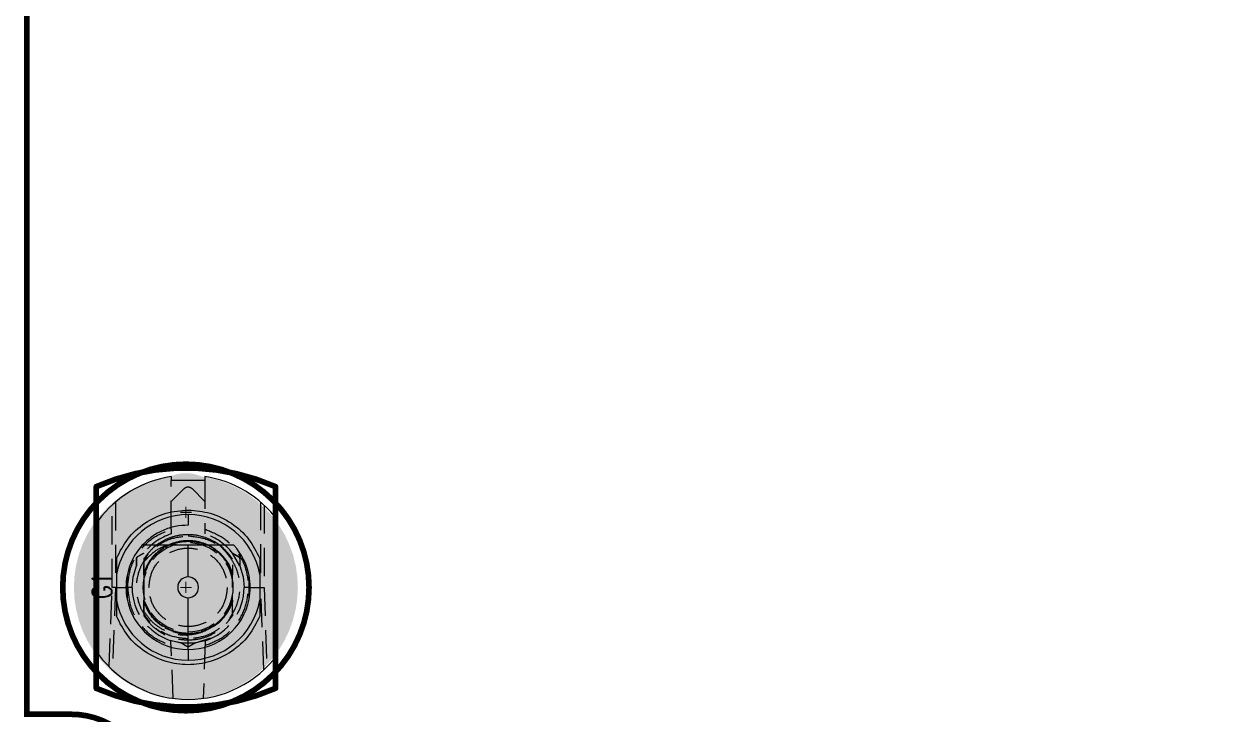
# Model space of a CAD drawing. Header units: millimetres. Extents: x 5 to 1395, y 5 to 415.
# Drawn here: x 963.1 to 1016.8, y 230.2 to 260.9 of the extents above; entities that cross this region are included whole.
import ezdxf

# ---------------------------------------------------------------- set-up
doc = ezdxf.new("R2010")
doc.units = ezdxf.units.MM
doc.header["$PDSIZE"] = -1
doc.linetypes.add('HIDDEN', pattern=[1.905, 1.27, -0.635])
for name, color, linetype in [('BOARD_OUTLINE_00', 2, 'Continuous'), ('DRIL_PLTE_THRU_01', 16, 'Continuous'), ('DRIL_PLTE_THRU_02', 146, 'Continuous'), ('DRIL_PLTE_THRU_03', 56, 'Continuous'), ('DRIL_PLTE_THRU_04', 216, 'Continuous'), ('DRIL_PLTE_THRU_05', 34, 'Continuous'), ('DRIL_PLTE_THRU_06', 96, 'Continuous'), ('DRIL_PLTE_THRU_07', 171, 'Continuous'), ('DRIL_PLTE_THRU_08', 176, 'Continuous'), ('DRIL_SYMBOL', 2, 'Continuous'), ('PADS_BOT', 5, 'Continuous'), ('PADS_INNER', 1, 'Continuous'), ('PADS_TOP', 1, 'Continuous'), ('PART_NAME_01', 1, 'Continuous'), ('PART_TOP_2DLINE_26', 5, 'Continuous'), ('PART_TOP_2DLINE_27', 5, 'Continuous')]:
    doc.layers.add(name, color=color, linetype=linetype)
doc.styles.add('W0$127', font='simplex', dxfattribs={"width": 0.75})
doc.dimstyles.new('ISO-25', dxfattribs={"dimtxt": 2.5, "dimasz": 2.5, "dimexe": 1.25, "dimexo": 0.625, "dimtad": 1, "dimtxsty": 'Standard', "dimcen": 2.5, "dimadec": 0, "dimazin": 0, "dimtfac": 1, "dimtmove": 0, "dimatfit": 3, "dimfxl": 0, "dimarcsym": 0})

# ---------------------------------------------------------------- blocks, each defined once
blk = doc.blocks.new('BOARD_30802')
at = {"layer": 'BOARD_OUTLINE_00', "const_width": 0.254}
blk.add_lwpolyline([(292.4, 279.4), (139.4, 279.4, -1), (132.4, 279.4), (19.4, 279.4, -1), (12.4, 279.4), (0, 279.4), (0, 218.93), (2, 218.93, -1), (2, 211.93), (0, 211.93), (0, 63), (2, 63, -1), (2, 56), (0, 56), (0, 0), (431.8, 0)], format="xyb", dxfattribs=at)
blk = doc.blocks.new('SMOOTH_0$254')
at = {"const_width": 0.127}
blk.add_lwpolyline([(-0.0635, 0, 1), (0.0635, 0, 1)], format="xyb", close=True, dxfattribs=at)
blk = doc.blocks.new('PART_BODY_TOP_1')
at = {"layer": 'PART_TOP_2DLINE_26', "const_width": 0.254}
blk.add_lwpolyline([(5.5, 0, 1), (-5.5, 0, 1)], format="xyb", close=True, dxfattribs=at)
at = {"layer": 'PART_TOP_2DLINE_27', "const_width": 0.254}
blk.add_lwpolyline([(-4.5, 4), (4.5, 4, -0.208911), (4.5, -4), (-4.5, -4, -0.208911)], format="xyb", close=True, dxfattribs=at)
at = {"layer": 'PART_TOP_2DLINE_27'}
for p in [(-4.5, 4), (4.5, 4), (-4.5, -4), (4.5, -4)]:
    blk.add_blockref('SMOOTH_0$254', p, dxfattribs=at)
blk = doc.blocks.new('DRIL_SYMBOL_5$15')
at = {"layer": 'DRIL_SYMBOL', "const_width": 0.0508}
for points in [[(-0.254, 0), (0.254, 0)], [(0, -0.254), (0, 0.254)]]:
    blk.add_lwpolyline(points, dxfattribs=at)
blk = doc.blocks.new('DRIL_HOLE_5$15')
at = {"const_width": 2.575}
blk.add_lwpolyline([(-1.2875, 0, 1), (1.2875, 0, 1)], format="xyb", close=True, dxfattribs=at)
blk.add_blockref('DRIL_SYMBOL_5$15', (0, 0))
blk = doc.blocks.new('PAD_0')
at = {"const_width": 5}
blk.add_lwpolyline([(0, -2.5, 1), (0, 2.5, 1)], format="xyb", close=True, dxfattribs=at)
blk = doc.blocks.new('STK_TOP_181')
at = {"layer": 'DRIL_PLTE_THRU_01'}
blk.add_blockref('DRIL_HOLE_5$15', (0, 0), dxfattribs=at)
at = {"layer": 'DRIL_PLTE_THRU_02'}
blk.add_blockref('DRIL_HOLE_5$15', (0, 0), dxfattribs=at)
at = {"layer": 'DRIL_PLTE_THRU_03'}
blk.add_blockref('DRIL_HOLE_5$15', (0, 0), dxfattribs=at)
at = {"layer": 'DRIL_PLTE_THRU_04'}
blk.add_blockref('DRIL_HOLE_5$15', (0, 0), dxfattribs=at)
at = {"layer": 'DRIL_PLTE_THRU_05'}
blk.add_blockref('DRIL_HOLE_5$15', (0, 0), dxfattribs=at)
at = {"layer": 'DRIL_PLTE_THRU_06'}
blk.add_blockref('DRIL_HOLE_5$15', (0, 0), dxfattribs=at)
at = {"layer": 'DRIL_PLTE_THRU_07'}
blk.add_blockref('DRIL_HOLE_5$15', (0, 0), dxfattribs=at)
at = {"layer": 'DRIL_PLTE_THRU_08'}
blk.add_blockref('DRIL_HOLE_5$15', (0, 0), dxfattribs=at)
at = {"layer": 'PADS_BOT'}
blk.add_blockref('PAD_0', (0, 0), dxfattribs=at)
at = {"layer": 'PADS_INNER'}
blk.add_blockref('PAD_0', (0, 0), dxfattribs=at)
at = {"layer": 'PADS_TOP'}
blk.add_blockref('PAD_0', (0, 0), dxfattribs=at)
blk = doc.blocks.new('DRIL_SYMBOL_2$55')
at = {"layer": 'DRIL_SYMBOL', "const_width": 0.0508}
for points in [[(-0.254, 0), (0.254, 0)], [(0, -0.254), (0, 0.254)]]:
    blk.add_lwpolyline(points, dxfattribs=at)
blk = doc.blocks.new('DRIL_HOLE_2$55')
at = {"const_width": 1.275}
blk.add_lwpolyline([(-0.6375, 0, 1), (0.6375, 0, 1)], format="xyb", close=True, dxfattribs=at)
blk.add_blockref('DRIL_SYMBOL_2$55', (0, 0))
blk = doc.blocks.new('PAD_1')
at = {"const_width": 1.75}
blk.add_lwpolyline([(0, -0.875, 1), (0, 0.875, 1)], format="xyb", close=True, dxfattribs=at)
blk = doc.blocks.new('STK_TOP_182')
at = {"layer": 'DRIL_PLTE_THRU_01'}
blk.add_blockref('DRIL_HOLE_2$55', (0, 0), dxfattribs=at)
at = {"layer": 'DRIL_PLTE_THRU_02'}
blk.add_blockref('DRIL_HOLE_2$55', (0, 0), dxfattribs=at)
at = {"layer": 'DRIL_PLTE_THRU_03'}
blk.add_blockref('DRIL_HOLE_2$55', (0, 0), dxfattribs=at)
at = {"layer": 'DRIL_PLTE_THRU_04'}
blk.add_blockref('DRIL_HOLE_2$55', (0, 0), dxfattribs=at)
at = {"layer": 'DRIL_PLTE_THRU_05'}
blk.add_blockref('DRIL_HOLE_2$55', (0, 0), dxfattribs=at)
at = {"layer": 'DRIL_PLTE_THRU_06'}
blk.add_blockref('DRIL_HOLE_2$55', (0, 0), dxfattribs=at)
at = {"layer": 'DRIL_PLTE_THRU_07'}
blk.add_blockref('DRIL_HOLE_2$55', (0, 0), dxfattribs=at)
at = {"layer": 'DRIL_PLTE_THRU_08'}
blk.add_blockref('DRIL_HOLE_2$55', (0, 0), dxfattribs=at)
at = {"layer": 'PADS_BOT'}
blk.add_blockref('PAD_1', (0, 0), dxfattribs=at)
at = {"layer": 'PADS_INNER'}
blk.add_blockref('PAD_1', (0, 0), dxfattribs=at)
at = {"layer": 'PADS_TOP'}
blk.add_blockref('PAD_1', (0, 0), dxfattribs=at)
blk = doc.blocks.new('SYM_TOP_3')
for name, p in [('PART_BODY_TOP_1', (0, 0)), ('STK_TOP_181', (0, 0)), ('STK_TOP_182', (3.35, 0))]:
    blk.add_blockref(name, p)
blk = doc.blocks.new('PART_TOP_0')
blk.add_blockref('SYM_TOP_3', (0, 0))
at = {"layer": 'PART_NAME_01', "style": 'W0$127', "width": 0.75}
blk.add_text('G1', height=0.889, dxfattribs=at).set_placement((-0.508, 3.302))
blk = doc.blocks.new('q')
blk.add_blockref('BOARD_30802', (963.245, 11.209))
at = {"rotation": 90}
blk.add_blockref('PART_TOP_0', (970.345, 235.799), dxfattribs=at)
blk = doc.blocks.new('*D231')
at = {"color": 0, "lineweight": -2}
for p, q in [((969.595, 286.609), (969.595, 323.77)), ((1257.145, 181.679), (1257.145, 323.77)), ((1253.843, 322.77), (972.897, 322.77))]:
    blk.add_line(p, q, dxfattribs=at)
at = {"color": 0}
for points in [[(972.897, 323.321), (972.897, 322.22), (969.595, 322.77)], [(1253.843, 323.321), (1253.843, 322.22), (1257.145, 322.77)]]:
    blk.add_solid(points, dxfattribs=at)
at = {"layer": 'Defpoints', "color": 0}
for p in [(969.595, 322.77), (969.595, 285.609), (1257.145, 180.679)]:
    blk.add_point(p, dxfattribs=at)
at = {"color": 0, "insert": (1113.37, 326.336), "char_height": 3.5, "attachment_point": 5}
blk.add_mtext('287,550', dxfattribs=at)

msp = doc.modelspace()

# ---------------------------------------------------------------- linework, layer by layer
at = {"color": 7, "linetype": 'Continuous', "lineweight": 15}
for p, q in [((963.2448, 267.3888), (963.2448, 230.1388)), ((969.6948, 240.7472), (969.6948, 240.5788)), ((971.1948, 240.5788), (969.6948, 240.5788)), ((971.1948, 240.7472), (971.1948, 240.5788)), ((970.4448, 239.0538), (970.4448, 238.5788)), ((966.4448, 238.8038), (966.4448, 232.8038)), ((974.4448, 232.8038), (974.4448, 238.8038)), ((970.4448, 236.2685), (970.4448, 237.6788)), ((970.4448, 233.0288), (970.4448, 235.339)), ((970.4448, 233.0288), (970.4448, 232.5538))]:
    msp.add_line(p, q, dxfattribs=at)
at = {"color": 7, "linetype": 'HIDDEN', "lineweight": 0}
for p, q in [((969.6948, 238.3975), (969.6948, 240.5788)), ((971.1948, 240.5788), (971.1948, 238.3975)), ((969.6948, 239.6386), (970.268, 240.2119)), ((970.6216, 240.2119), (971.1948, 239.6386)), ((967.0505, 235.8038), (967.0505, 239.4751)), ((967.1948, 239.6035), (967.1948, 236.4541)), ((973.6948, 236.4541), (973.6948, 239.6035)), ((973.8391, 239.4751), (973.8391, 235.8038)), ((968.6612, 237.3057), (968.4698, 237.0773)), ((968.6192, 237.2556), (968.4698, 237.0773)), ((971.8424, 237.693), (972.4198, 237.0773)), ((972.4198, 237.0773), (972.222, 237.3133)), ((972.4303, 237.3229), (972.7032, 237.1654)), ((972.7532, 236.7637), (972.4303, 237.3229)), ((968.1364, 236.7637), (968.1364, 237.0788)), ((968.4698, 237.0773), (968.4698, 236.119)), ((968.4698, 236.8047), (968.4698, 236.4547)), ((968.4698, 236.4547), (968.4698, 236.8047)), ((968.6317, 236.7695), (968.4698, 236.4547)), ((972.1258, 237.0264), (972.4198, 236.4547)), ((972.1259, 237.0264), (972.4198, 236.4547)), ((972.26, 236.7088), (972.4198, 236.3698)), ((972.4198, 236.3698), (972.26, 236.7088)), ((972.4198, 236.4547), (972.2959, 236.6958)), ((972.4198, 236.8047), (972.4198, 236.4547)), ((968.4698, 236.3698), (968.6174, 236.6827)), ((968.6174, 236.6827), (968.4698, 236.3698)), ((972.4198, 236.119), (972.4198, 236.3698)), ((966.9263, 232.2513), (967.0504, 235.8038)), ((967.1948, 235.8038), (967.0505, 235.8038)), ((967.1948, 235.8038), (967.0661, 232.1181)), ((967.1948, 235.8038), (967.7448, 235.8038)), ((967.9448, 235.8038), (967.7448, 235.8038)), ((968.4698, 236.119), (968.4698, 235.4885)), ((972.4198, 235.8853), (972.4198, 236.119)), ((972.4198, 235.8038), (972.4198, 236.0718)), ((973.1448, 235.8038), (972.9448, 235.8038)), ((973.1448, 235.8038), (973.6948, 235.8038)), ((973.8235, 232.1181), (973.6948, 235.8038)), ((973.6948, 235.8038), (973.8392, 235.8038)), ((973.8392, 235.8038), (973.9633, 232.2513)), ((968.4698, 235.4885), (968.4698, 234.7312)), ((968.4698, 235.1529), (968.4698, 234.5302)), ((968.4698, 234.7312), (968.4698, 235.1529)), ((968.4698, 235.1529), (968.6773, 234.7494)), ((968.7322, 234.6813), (968.4699, 235.2378)), ((968.4699, 235.2378), (968.7322, 234.6813)), ((968.7322, 234.6813), (968.4699, 235.2378)), ((968.4699, 235.2378), (968.7322, 234.6813)), ((972.4198, 235.2378), (972.0586, 234.5323)), ((972.4198, 235.1529), (972.1555, 234.6388)), ((972.1555, 234.6388), (972.4198, 235.1529)), ((972.4198, 235.1529), (972.1555, 234.6388)), ((972.4198, 235.2378), (972.1689, 234.7057)), ((972.1689, 234.7057), (972.4198, 235.2378)), ((972.4198, 235.2378), (972.1689, 234.7057)), ((972.1689, 234.7057), (972.4198, 235.2378)), ((972.19, 234.7059), (972.4198, 235.1529)), ((972.4198, 235.2378), (972.1983, 234.7679)), ((972.1983, 234.7679), (972.4198, 235.2378)), ((972.4198, 235.2378), (972.4198, 235.4885)), ((972.4198, 234.5302), (972.4198, 235.1529)), ((973.1698, 235.2794), (973.1698, 235.2794)), ((972.4198, 234.8028), (972.4198, 234.5303)), ((968.4698, 234.5303), (968.699, 234.2568)), ((972.2544, 234.3328), (972.4198, 234.5303)), ((972.3031, 234.3909), (972.4198, 234.5303)), ((968.9882, 233.9793), (969.2698, 233.7686)), ((969.4051, 234.0029), (969.7654, 233.8452)), ((970.1799, 233.487), (970.4448, 233.4538)), ((970.4448, 233.4538), (970.7685, 233.4944)), ((970.4448, 233.4538), (970.7551, 233.4927)), ((970.7677, 233.3247), (971.4558, 233.5449)), ((969.644, 233.4438), (970.1219, 233.3247)), ((969.7698, 230.8495), (969.6799, 233.4237)), ((970.1219, 233.3247), (969.6799, 233.4237)), ((970.3948, 233.1672), (970.1219, 233.3247)), ((970.1219, 233.3247), (970.7677, 233.3247)), ((970.7677, 233.3247), (970.4948, 233.1672)), ((971.2097, 233.4237), (970.7677, 233.3247)), ((971.2097, 233.4237), (971.1198, 230.8495))]:
    msp.add_line(p, q, dxfattribs=at)
at = {"color": 7, "linetype": 'HIDDEN', "lineweight": 0, "flags": 128}
for points in [[(969.6687, 237.733), (969.6973, 237.7368), (969.7062, 237.7369), (969.7076, 237.7366), (969.7084, 237.7362), (969.7085, 237.7361), (969.7086, 237.736), (969.7086, 237.736), (969.7086, 237.736), (969.7086, 237.736), (969.7087, 237.736), (969.7087, 237.736), (969.7086, 237.736), (969.7086, 237.7363), (969.7086, 237.7364), (969.7086, 237.7364), (969.7086, 237.7364), (969.7086, 237.7364), (969.7086, 237.7364), (969.7086, 237.7363), (969.7087, 237.7361), (969.7087, 237.7359), (969.7088, 237.7358), (969.7088, 237.7357), (969.7088, 237.7357), (969.7088, 237.7357), (969.7088, 237.7357), (969.7088, 237.7357), (969.7088, 237.7354), (969.7087, 237.735), (969.7083, 237.7343), (969.7054, 237.7317), (969.5759, 237.6675), (969.4129, 237.5803)], [(967.9448, 235.8038), (967.9886, 236.2694), (968.1364, 236.7637)], [(968.4698, 237.0773), (968.4698, 237.0773)], [(968.4698, 237.0773), (968.4698, 237.0773)], [(968.4698, 237.0773), (968.4698, 237.0773)], [(968.4698, 237.0773), (968.4698, 237.0773)], [(968.4698, 237.0773), (968.4698, 237.0773)], [(968.4698, 237.0773), (968.4698, 237.0773)], [(968.4698, 237.0773), (968.4698, 237.0773)], [(968.4698, 237.0773), (968.4698, 237.0773)], [(972.4198, 237.0773), (972.4198, 237.0773)], [(972.7532, 236.7637), (972.9011, 236.2694), (972.9448, 235.7953)], [(972.4198, 236.3698), (972.4198, 236.3698)], [(972.4198, 236.3698), (972.4198, 236.3698)], [(972.4198, 236.3698), (972.4198, 236.3698)], [(972.4198, 236.3698), (972.4198, 236.3698)], [(972.4198, 236.3698), (972.4198, 236.3698)], [(968.4698, 236.119), (968.4698, 236.119)], [(968.4698, 235.4885), (968.4698, 235.4885)], [(972.4198, 235.2378), (972.4198, 235.2378)], [(972.4198, 235.2378), (972.4198, 235.2378)], [(972.4198, 235.2378), (972.4198, 235.2378)], [(972.4198, 235.2378), (972.4198, 235.2378)], [(972.4198, 235.2378), (972.4198, 235.2378)], [(972.4198, 235.2378), (972.4198, 235.2378)], [(972.4198, 235.2378), (972.4198, 235.2378)], [(972.4198, 235.2378), (972.4198, 235.2378)], [(968.6656, 234.7765), (968.6656, 234.7765)], [(968.4698, 234.5303), (968.4698, 234.5303)], [(968.4698, 234.5303), (968.4698, 234.5303)], [(968.4698, 234.5303), (968.4698, 234.5303)], [(968.4698, 234.5302), (968.4698, 234.5302)], [(968.4698, 234.5302), (968.4698, 234.5302)], [(968.4698, 234.5302), (968.4698, 234.5302)], [(968.4698, 234.5302), (968.4698, 234.5302)], [(969.4176, 234.0245), (969.4176, 234.0245)], [(972.4198, 234.5302), (972.4198, 234.5302)]]:
    msp.add_lwpolyline(points, dxfattribs=at)
at = {"color": 7, "linetype": 'HIDDEN', "lineweight": 0}
msp.add_circle((970.4448, 235.8038), 2, dxfattribs=at)
at = {"color": 7, "linetype": 'Continuous', "lineweight": 15}
for radius, start, end in [(5, 98.62693, 143.1301), (5, 36.8699, 81.37307), (3.25, 90, 169.93673), (3.25, 10.06327, 90), (2.775, 137.49336, 169.10705), (2.775, 10.89324, 42.50663), (2.775, 169.10668, 190.89376), (0.4648, 90, 270), (0.4648, 270, 90), (2.775, 349.10676, 10.89295), (3.25, 190.06327, 270), (2.775, 190.89295, 270), (2.775, 270, 349.10705), (3.25, 270, 349.93673), (5, 216.8699, 323.1301)]:
    msp.add_arc((970.4448, 235.8038), radius, start, end, dxfattribs=at)
at = {"color": 7, "linetype": 'HIDDEN', "lineweight": 0}
for radius, start, end in [(2.5, 107.4576, 142.57976), (2.35, 53.50581, 147.18508), (2.5, 37.42024, 72.5424), (2.5, 180, 252.18431), (2.5, 287.81569, 0)]:
    msp.add_arc((970.4448, 235.8038), radius, start, end, dxfattribs=at)
for points, knots in [([(970.268, 240.2119), (970.2939, 240.2324), (970.3455, 240.2734), (970.4448, 240.2909), (970.5441, 240.2734), (970.5958, 240.2324), (970.6216, 240.2119)], [0, 0, 0, 0, 0.25001, 0.5, 0.74999, 1, 1, 1, 1]), ([(967.7448, 235.8038), (967.7706, 236.0864), (967.8236, 236.6668), (968.2513, 237.4529), (968.8876, 238.0821), (969.4305, 238.2943), (969.6948, 238.3975)], [0, 0, 0, 0, 0.2433936, 0.5000013, 0.7566088, 1, 1, 1, 1]), ([(969.6948, 238.3975), (969.6948, 238.3697), (969.6948, 238.3145), (969.6948, 238.2463), (969.6948, 238.1973), (969.6948, 238.1915), (969.6948, 238.1886)], [0, 0, 0, 0, 0.2586233, 0.5136197, 0.7560913, 1, 1, 1, 1]), ([(971.1948, 238.3975), (971.4591, 238.2943), (972.002, 238.0821), (972.6383, 237.4529), (973.066, 236.6668), (973.119, 236.0864), (973.1448, 235.8038)], [0, 0, 0, 0, 0.2433912, 0.4999987, 0.7566064, 1, 1, 1, 1]), ([(971.1948, 238.3975), (971.1948, 238.3698), (971.1948, 238.3147), (971.1948, 238.2465), (971.1948, 238.1973), (971.1948, 238.1915), (971.1948, 238.1886)], [0, 0, 0, 0, 0.2581063, 0.5125937, 0.7555962, 1, 1, 1, 1]), ([(970.4448, 233.5038), (970.1556, 233.5347), (969.7091, 233.5824), (969.173, 233.8687), (968.8075, 234.1658), (968.5083, 234.5319), (968.231, 235.0679), (968.089, 235.8038), (968.231, 236.5395), (968.5082, 237.0755), (968.8073, 237.4414), (969.1728, 237.7388), (969.7089, 238.0252), (970.1556, 238.0729), (970.4448, 238.1038)], [0, 0, 0, 0, 0.1197204, 0.184823, 0.2499996, 0.3151017, 0.3802789, 0.5000003, 0.6197217, 0.6848229, 0.7500001, 0.8151015, 0.8802796, 1, 1, 1, 1]), ([(972.4198, 237.0773), (972.302, 237.2339), (972.0664, 237.5471), (971.5797, 237.8877), (971.0315, 238.105), (970.4448, 238.1781), (969.8581, 238.105), (969.3099, 237.8877), (968.8233, 237.5471), (968.5876, 237.2339), (968.4698, 237.0773)], [0, 0, 0, 0, 0.1249998, 0.2499981, 0.375001, 0.5000002, 0.6249994, 0.7499993, 0.8750002, 1, 1, 1, 1]), ([(971.6636, 237.4887), (971.4761, 237.5998), (971.1012, 237.8222), (970.4435, 237.9155), (969.7935, 237.8155), (969.2082, 237.5155), (968.73, 237.0545), (968.5565, 236.6546), (968.4698, 236.4547)], [0, 0, 0, 0, 0.1666682, 0.3333337, 0.4999992, 0.6666673, 0.8333328, 1, 1, 1, 1]), ([(968.4698, 236.4547), (968.5565, 236.6546), (968.7299, 237.0544), (969.2084, 237.5158), (969.7928, 237.8146), (970.4462, 237.9187), (971.0913, 237.8103), (971.6043, 237.5769), (971.8284, 237.3323), (971.9057, 237.2479)], [0, 0, 0, 0, 0.1532175, 0.3064348, 0.4596524, 0.6128716, 0.7660909, 0.9193077, 1, 1, 1, 1]), ([(971.9748, 237.1791), (971.8761, 237.2885), (971.6317, 237.5592), (971.0923, 237.8115), (970.4459, 237.9183), (969.7929, 237.8148), (969.2084, 237.5157), (968.7299, 237.0545), (968.5565, 236.6546), (968.4698, 236.4547)], [0, 0, 0, 0, 0.1013792, 0.2511478, 0.4009192, 0.5506905, 0.7004591, 0.85023, 1, 1, 1, 1]), ([(968.4698, 236.4547), (968.5565, 236.6546), (968.73, 237.0544), (969.2084, 237.5157), (969.7929, 237.8147), (970.4459, 237.9183), (971.0924, 237.8116), (971.6357, 237.5567), (971.883, 237.2822), (971.9847, 237.1692)], [0, 0, 0, 0, 0.1492881, 0.2985746, 0.4478635, 0.59715, 0.7464366, 0.8957255, 1, 1, 1, 1]), ([(968.4698, 236.4547), (968.5565, 236.6546), (968.73, 237.0544), (969.2084, 237.5157), (969.7929, 237.8147), (970.4459, 237.9183), (971.0923, 237.8115), (971.6325, 237.5587), (971.8775, 237.2871), (971.9768, 237.1771)], [0, 0, 0, 0, 0.1496698, 0.2993381, 0.4490088, 0.5986771, 0.7483454, 0.8980161, 1, 1, 1, 1]), ([(972.4198, 236.4547), (972.3331, 236.6546), (972.1596, 237.0544), (971.6813, 237.5157), (971.0965, 237.815), (970.4448, 237.9174), (969.7932, 237.815), (969.2083, 237.5157), (968.73, 237.0545), (968.5565, 236.6546), (968.4698, 236.4547)], [0, 0, 0, 0, 0.1250004, 0.2499995, 0.3749981, 0.5, 0.6249991, 0.7500002, 0.8749983, 1, 1, 1, 1]), ([(968.4698, 236.3698), (968.5507, 236.5766), (968.7125, 236.9903), (969.1891, 237.4725), (969.7808, 237.7864), (970.4448, 237.8942), (971.1088, 237.7864), (971.7005, 237.4725), (972.1771, 236.9903), (972.3389, 236.5766), (972.4198, 236.3698)], [0, 0, 0, 0, 0.12499974, 0.25000081, 0.37500034, 0.49999987, 0.62499917, 0.75000001, 0.87499914, 1, 1, 1, 1]), ([(972.4198, 236.3698), (972.3389, 236.5766), (972.1771, 236.9903), (971.7005, 237.4725), (971.1088, 237.7864), (970.4448, 237.8942), (969.7808, 237.7864), (969.1891, 237.4725), (968.7125, 236.9903), (968.5507, 236.5766), (968.4698, 236.3698)], [0, 0, 0, 0, 0.12500086, 0.24999999, 0.37500083, 0.50000013, 0.62499966, 0.74999919, 0.87500026, 1, 1, 1, 1]), ([(968.4699, 236.3698), (968.5508, 236.5766), (968.7126, 236.9903), (969.1891, 237.4725), (969.7808, 237.7864), (970.4448, 237.8941), (971.1088, 237.7864), (971.7005, 237.4725), (972.177, 236.9903), (972.3389, 236.5766), (972.4198, 236.3698)], [0, 0, 0, 0, 0.1249997, 0.2499995, 0.375001, 0.4999999, 0.6250015, 0.7500005, 0.8750003, 1, 1, 1, 1]), ([(972.4198, 236.3698), (972.3389, 236.5766), (972.177, 236.9903), (971.7005, 237.4725), (971.1088, 237.7864), (970.4448, 237.8941), (969.7808, 237.7864), (969.1891, 237.4725), (968.7126, 236.9903), (968.5508, 236.5766), (968.4699, 236.3698)], [0, 0, 0, 0, 0.1249997, 0.2499995, 0.3749985, 0.5000001, 0.624999, 0.7500005, 0.8750003, 1, 1, 1, 1]), ([(968.4699, 236.3698), (968.5508, 236.5766), (968.7126, 236.9903), (969.1891, 237.4725), (969.7808, 237.7864), (970.4448, 237.8941), (971.1088, 237.7864), (971.7005, 237.4725), (972.177, 236.9903), (972.3389, 236.5766), (972.4198, 236.3698)], [0, 0, 0, 0, 0.1249998, 0.2499996, 0.3750011, 0.5, 0.6249989, 0.7500004, 0.8750002, 1, 1, 1, 1]), ([(972.4198, 236.3698), (972.3389, 236.5766), (972.177, 236.9903), (971.7005, 237.4725), (971.1088, 237.7864), (970.4448, 237.8941), (969.7808, 237.7864), (969.1891, 237.4725), (968.7126, 236.9903), (968.5508, 236.5766), (968.4699, 236.3698)], [0, 0, 0, 0, 0.1249998, 0.2499996, 0.3750011, 0.5, 0.6249989, 0.7500004, 0.8750002, 1, 1, 1, 1]), ([(970.4448, 238.1038), (970.734, 238.0729), (971.1805, 238.0252), (971.7167, 237.7389), (972.0821, 237.4417), (972.3813, 237.0757), (972.6586, 236.5397), (972.8006, 235.8038), (972.6586, 235.068), (972.3814, 234.532), (972.0823, 234.1661), (971.7168, 233.8688), (971.1807, 233.5824), (970.734, 233.5347), (970.4448, 233.5038)], [0, 0, 0, 0, 0.1197223, 0.1848231, 0.2499997, 0.3151017, 0.3802781, 0.4999994, 0.6197207, 0.6848229, 0.75, 0.8151013, 0.8802777, 1, 1, 1, 1]), ([(968.4593, 237.3229), (968.4583, 237.3223), (968.4562, 237.3211), (968.4348, 237.3088), (968.3826, 237.2786), (968.2955, 237.2284), (968.2247, 237.1875), (968.1864, 237.1654)], [0, 0, 0, 0, 0.0741106, 0.1549188, 0.3599037, 0.6537399, 1, 1, 1, 1]), ([(968.4698, 236.9428), (968.6225, 237.1096), (968.9281, 237.4433), (969.3804, 237.6575), (969.6331, 237.7237), (969.6687, 237.733)], [0, 0, 0, 0, 0.4618335, 0.9241473, 1, 1, 1, 1]), ([(968.6948, 235.8038), (968.7211, 236.0328), (968.7737, 236.4909), (969.1784, 237.0734), (969.7569, 237.4626), (970.4448, 237.5993), (971.1328, 237.4627), (971.7112, 237.0734), (972.1159, 236.4909), (972.1685, 236.0328), (972.1948, 235.8038)], [0, 0, 0, 0, 0.1249996, 0.25, 0.3750007, 0.4999995, 0.625001, 0.7499995, 0.8749998, 1, 1, 1, 1]), ([(972.0067, 237.1385), (971.9202, 237.2306), (971.8185, 237.3388), (971.7048, 237.4429), (971.6853, 237.4648), (971.6815, 237.4717), (971.6811, 237.474), (971.6813, 237.475), (971.6815, 237.4753), (971.6816, 237.4755)], [0, 0, 0, 0, 0.8053586, 0.9459722, 0.9826921, 0.9932365, 0.9969223, 0.9985021, 1, 1, 1, 1]), ([(971.6816, 237.4755), (971.8442, 237.334), (972.1694, 237.051), (972.3363, 236.6535), (972.4198, 236.4547)], [0, 0, 0, 0, 0.4999976, 1, 1, 1, 1]), ([(971.9057, 237.2479), (971.9824, 237.1787), (972.221, 236.9636), (972.3394, 236.6604), (972.4198, 236.4547)], [0, 0, 0, 0, 0.32127454, 1, 1, 1, 1]), ([(972.7032, 237.1654), (972.6321, 237.2064), (972.5383, 237.2606), (972.4547, 237.3088), (972.4334, 237.3211), (972.4313, 237.3223), (972.4303, 237.3229)], [0, 0, 0, 0, 0.6387332, 0.8437487, 0.9250015, 1, 1, 1, 1]), ([(968.1364, 237.0788), (968.1371, 237.0875), (968.1384, 237.1049), (968.1489, 237.1293), (968.1648, 237.1506), (968.1792, 237.1605), (968.1864, 237.1654)], [0, 0, 0, 0, 0.250803, 0.4999583, 0.7492005, 1, 1, 1, 1]), ([(968.1864, 237.1654), (968.1799, 237.1613), (968.1711, 237.1557), (968.1589, 237.1422), (968.1536, 237.1349), (968.1501, 237.1293), (968.1469, 237.1235), (968.143, 237.115), (968.1371, 237.0972), (968.1367, 237.0866), (968.1364, 237.0788)], [0, 0, 0, 0, 0.3001617, 0.4066584, 0.4526366, 0.4958766, 0.5401008, 0.5867234, 0.6945254, 1, 1, 1, 1]), ([(968.1364, 237.0788), (968.1364, 236.9967), (968.1364, 236.8884), (968.1364, 236.7919), (968.1364, 236.7673), (968.1364, 236.7649), (968.1364, 236.7637)], [0, 0, 0, 0, 0.63868316, 0.84373758, 0.92499487, 1, 1, 1, 1]), ([(972.4198, 236.3698), (972.3716, 236.509), (972.2752, 236.7874), (972.0962, 237.0215), (972.0067, 237.1385)], [0, 0, 0, 0, 0.4999984, 1, 1, 1, 1]), ([(972.4198, 236.3698), (972.3716, 236.509), (972.2752, 236.7874), (972.0962, 237.0215), (972.0067, 237.1385)], [0, 0, 0, 0, 0.5000019, 1, 1, 1, 1]), ([(972.7032, 237.1654), (972.7104, 237.1605), (972.7248, 237.1506), (972.7407, 237.1293), (972.7512, 237.1049), (972.7525, 237.0875), (972.7532, 237.0788)], [0, 0, 0, 0, 0.2507995, 0.5000417, 0.749197, 1, 1, 1, 1]), ([(972.7532, 237.0788), (972.7529, 237.0865), (972.7525, 237.0969), (972.7469, 237.1142), (972.7432, 237.1225), (972.7401, 237.1283), (972.7367, 237.134), (972.7313, 237.1416), (972.7188, 237.1555), (972.7098, 237.1612), (972.7032, 237.1654)], [0, 0, 0, 0, 0.300135, 0.4066612, 0.452645, 0.4958731, 0.5400991, 0.5867073, 0.6945144, 1, 1, 1, 1]), ([(972.7532, 237.0788), (972.7532, 236.9967), (972.7532, 236.8884), (972.7532, 236.7919), (972.7532, 236.7673), (972.7532, 236.7649), (972.7532, 236.7637)], [0, 0, 0, 0, 0.6387118, 0.8437434, 0.9249974, 1, 1, 1, 1]), ([(968.4698, 236.4547), (968.4698, 236.4331), (968.4698, 236.405), (968.4698, 236.3778), (968.4698, 236.3709), (968.4698, 236.3701), (968.4698, 236.3698)], [0, 0, 0, 0, 0.6593157, 0.8552724, 0.930515, 1, 1, 1, 1]), ([(968.4698, 236.3698), (968.4698, 236.3701), (968.4698, 236.3709), (968.4698, 236.3777), (968.4698, 236.4043), (968.4698, 236.4328), (968.4698, 236.4547)], [0, 0, 0, 0, 0.0688387, 0.1453362, 0.3446551, 1, 1, 1, 1]), ([(968.4698, 236.4547), (968.4698, 236.433), (968.4698, 236.4049), (968.4698, 236.3777), (968.4698, 236.3709), (968.4698, 236.3701), (968.4698, 236.3698)], [0, 0, 0, 0, 0.659583, 0.855376, 0.930535, 1, 1, 1, 1]), ([(972.4198, 236.3698), (972.4198, 236.3701), (972.4198, 236.3709), (972.4198, 236.3778), (972.4198, 236.4044), (972.4198, 236.4329), (972.4198, 236.4547)], [0, 0, 0, 0, 0.06890697, 0.14545954, 0.34492242, 1, 1, 1, 1]), ([(972.4198, 236.4547), (972.4198, 236.433), (972.4198, 236.405), (972.4198, 236.3777), (972.4198, 236.3709), (972.4198, 236.3701), (972.4198, 236.3698)], [0, 0, 0, 0, 0.6594715, 0.8553422, 0.9305092, 1, 1, 1, 1]), ([(967.7448, 235.8038), (967.7705, 235.5218), (967.8232, 234.9426), (968.2491, 234.158), (968.8827, 233.5291), (969.4239, 233.316), (969.6873, 233.2122)], [0, 0, 0, 0, 0.2434233, 0.4999989, 0.7565782, 1, 1, 1, 1]), ([(972.1948, 235.8038), (972.1685, 235.5747), (972.1159, 235.1167), (971.7112, 234.5341), (971.1328, 234.1449), (970.4448, 234.0082), (969.7569, 234.1449), (969.1784, 234.5341), (968.7737, 235.1166), (968.7211, 235.5747), (968.6948, 235.8038)], [0, 0, 0, 0, 0.125, 0.2500003, 0.3749994, 0.5000005, 0.6249989, 0.7500003, 0.8750005, 1, 1, 1, 1]), ([(971.2023, 233.2122), (971.4658, 233.316), (972.0069, 233.5291), (972.6405, 234.158), (973.0664, 234.9426), (973.1191, 235.5218), (973.1448, 235.8038)], [0, 0, 0, 0, 0.2434252, 0.5000009, 0.7565779, 1, 1, 1, 1]), ([(968.4698, 235.2378), (968.4698, 235.2374), (968.4698, 235.2367), (968.4698, 235.2298), (968.4698, 235.2032), (968.4698, 235.1747), (968.4698, 235.1529)], [0, 0, 0, 0, 0.0688519, 0.1453876, 0.3448276, 1, 1, 1, 1]), ([(968.4698, 235.2378), (968.4698, 235.2374), (968.4698, 235.2366), (968.4698, 235.2298), (968.4698, 235.2032), (968.4698, 235.1747), (968.4698, 235.1529)], [0, 0, 0, 0, 0.068943, 0.1455891, 0.3451353, 1, 1, 1, 1]), ([(968.4698, 235.1529), (968.4698, 235.1745), (968.4698, 235.2026), (968.4698, 235.2298), (968.4698, 235.2367), (968.4698, 235.2374), (968.4698, 235.2378)], [0, 0, 0, 0, 0.6595933, 0.8554351, 0.9305714, 1, 1, 1, 1]), ([(972.0586, 234.5323), (971.9305, 234.394), (971.6744, 234.1173), (971.1659, 233.854), (970.612, 233.7297), (970.0435, 233.7625), (969.5049, 233.9474), (969.0393, 234.272), (968.6683, 234.7083), (968.536, 235.0613), (968.4698, 235.2378)], [0, 0, 0, 0, 0.1249987, 0.2500004, 0.3749992, 0.5000003, 0.625001, 0.7500006, 0.875, 1, 1, 1, 1]), ([(968.4698, 235.2378), (968.5507, 235.0309), (968.7126, 234.6172), (969.189, 234.135), (969.7808, 233.8211), (970.4448, 233.7134), (971.1088, 233.8211), (971.7006, 234.135), (972.177, 234.6173), (972.3389, 235.0309), (972.4198, 235.2378)], [0, 0, 0, 0, 0.1249999, 0.2499993, 0.3750003, 0.4999996, 0.6250012, 0.7499985, 0.874999, 1, 1, 1, 1]), ([(968.4698, 235.1529), (968.5246, 235.0156), (968.6342, 234.7411), (968.9042, 234.3852), (969.2374, 234.0911), (969.6266, 233.875), (970.0525, 233.7453), (970.4955, 233.7102), (970.939, 233.7634), (971.2126, 233.8754), (971.3494, 233.9313)], [0, 0, 0, 0, 0.1250001, 0.2499999, 0.3750005, 0.4999996, 0.624999, 0.7499981, 0.8750002, 1, 1, 1, 1]), ([(972.4198, 235.1529), (972.3331, 234.9529), (972.1596, 234.5531), (971.6813, 234.0919), (971.0965, 233.7926), (970.4448, 233.6901), (969.7932, 233.7926), (969.2083, 234.0919), (968.73, 234.5531), (968.5565, 234.9529), (968.4698, 235.1528)], [0, 0, 0, 0, 0.12500051, 0.24999871, 0.37499866, 0.50000071, 0.62500037, 0.75000157, 0.87500079, 1, 1, 1, 1]), ([(971.2734, 233.9208), (971.4073, 233.9803), (971.7395, 234.1278), (972.1578, 234.5571), (972.3325, 234.9543), (972.4198, 235.1529)], [0, 0, 0, 0, 0.25226914, 0.62613418, 1, 1, 1, 1]), ([(972.4198, 235.1528), (972.3371, 234.9488), (972.1973, 234.6043), (971.9198, 234.3606), (971.8066, 234.2611)], [0, 0, 0, 0, 0.5921104, 1, 1, 1, 1]), ([(972.4198, 235.2378), (972.4198, 235.2374), (972.4198, 235.2366), (972.4198, 235.2298), (972.4198, 235.2032), (972.4198, 235.1747), (972.4198, 235.1528)], [0, 0, 0, 0, 0.0688668, 0.145392, 0.3448836, 1, 1, 1, 1]), ([(972.4198, 235.1529), (972.4198, 235.1745), (972.4198, 235.2026), (972.4198, 235.2298), (972.4198, 235.2367), (972.4198, 235.2374), (972.4198, 235.2378)], [0, 0, 0, 0, 0.6593951, 0.8552813, 0.9304925, 1, 1, 1, 1]), ([(972.4198, 235.2378), (972.4198, 235.2374), (972.4198, 235.2366), (972.4198, 235.2298), (972.4198, 235.2032), (972.4198, 235.1747), (972.4198, 235.1529)], [0, 0, 0, 0, 0.0689515, 0.1455925, 0.3451354, 1, 1, 1, 1]), ([(968.4698, 234.7312), (968.587, 234.5683), (968.8198, 234.2446), (969.3128, 233.9038), (969.8642, 233.69), (970.2522, 233.6798), (970.4448, 233.6747)], [0, 0, 0, 0, 0.255054, 0.5067418, 0.7550529, 1, 1, 1, 1]), ([(968.4698, 234.5303), (968.5876, 234.3735), (968.8232, 234.06), (969.3099, 233.7216), (969.8581, 233.496), (970.2492, 233.4679), (970.4448, 233.4538)], [0, 0, 0, 0, 0.2500017, 0.5000032, 0.7500015, 1, 1, 1, 1]), ([(968.4698, 234.5303), (968.5876, 234.3735), (968.8232, 234.06), (969.3099, 233.7216), (969.8581, 233.496), (970.2492, 233.4679), (970.4448, 233.4538)], [0, 0, 0, 0, 0.2500017, 0.5000032, 0.7500015, 1, 1, 1, 1]), ([(970.4448, 233.4538), (970.6404, 233.4679), (971.0315, 233.496), (971.5797, 233.7215), (972.0664, 234.06), (972.302, 234.3735), (972.4198, 234.5303)], [0, 0, 0, 0, 0.2499983, 0.5000023, 0.7499984, 1, 1, 1, 1]), ([(970.4448, 233.4538), (970.6404, 233.4679), (971.0315, 233.496), (971.5797, 233.7215), (972.0664, 234.06), (972.302, 234.3735), (972.4198, 234.5303)], [0, 0, 0, 0, 0.2499983, 0.5000023, 0.7499984, 1, 1, 1, 1]), ([(971.3494, 233.9313), (971.4835, 234.0139), (971.7504, 234.1782), (971.9562, 234.4146), (972.0586, 234.5323)], [0, 0, 0, 0, 0.5024689, 1, 1, 1, 1]), ([(971.3494, 233.9313), (971.2067, 233.8633), (970.9198, 233.7264), (970.6038, 233.692), (970.4448, 233.6747)], [0, 0, 0, 0, 0.4970698, 1, 1, 1, 1]), ([(970.4948, 233.1672), (970.4869, 233.1634), (970.4711, 233.1558), (970.4448, 233.1528), (970.4185, 233.1558), (970.4027, 233.1634), (970.3948, 233.1672)], [0, 0, 0, 0, 0.2500604, 0.5000659, 0.7500714, 1, 1, 1, 1])]:
    msp.add_open_spline(points, degree=3, knots=knots, dxfattribs=at)
at = {"color": 7, "linetype": 'Continuous', "lineweight": 15}
for points, knots in [([(967.2448, 237.0932), (967.396, 237.3929), (967.7053, 238.006), (968.4902, 238.7041), (969.4319, 239.1696), (970.1163, 239.2261), (970.4508, 239.2538)], [0, 0, 0, 0, 0.2443907, 0.4999995, 0.7556086, 1, 1, 1, 1]), ([(970.4508, 239.2538), (970.7843, 239.2251), (971.4666, 239.1666), (972.4043, 238.7004), (973.1859, 238.0035), (973.4941, 237.3921), (973.6448, 237.0932)], [0, 0, 0, 0, 0.24442313, 0.49999821, 0.75557678, 1, 1, 1, 1]), ([(970.4448, 238.5788), (970.253, 238.5674), (969.8695, 238.5445), (969.3203, 238.3597), (968.8131, 238.0797), (968.5371, 237.8124), (968.3991, 237.6788)], [0, 0, 0, 0, 0.2499981, 0.4999994, 0.7500015, 1, 1, 1, 1]), ([(970.4448, 237.6788), (970.2499, 237.6788), (969.7455, 237.6788), (969.0637, 237.6788), (968.6147, 237.6788), (968.3991, 237.6788)], [0, 0, 0, 0, 0.2465271, 0.6381402, 1, 1, 1, 1]), ([(972.4905, 237.6788), (972.0529, 237.6788), (971.45, 237.6788), (970.6611, 237.6788), (970.4448, 237.6788)], [0, 0, 0, 0, 0.7257593, 1, 1, 1, 1]), ([(967.2448, 237.0932), (967.2448, 236.9587), (967.2448, 236.7849), (967.2448, 236.5906), (967.2448, 236.51), (967.2448, 236.456), (967.2448, 236.4164), (967.2448, 236.3902), (967.2448, 236.3761), (967.2448, 236.372), (967.2448, 236.3718), (967.2448, 236.3717)], [0, 0, 0, 0, 0.5219303, 0.6747098, 0.7796398, 0.8517274, 0.9016628, 0.9545684, 0.9758824, 0.9930947, 1, 1, 1, 1]), ([(973.6448, 237.0932), (973.6448, 236.9587), (973.6448, 236.7849), (973.6448, 236.5906), (973.6448, 236.51), (973.6448, 236.456), (973.6448, 236.4164), (973.6448, 236.3902), (973.6448, 236.3761), (973.6448, 236.372), (973.6448, 236.3718), (973.6448, 236.3717)], [0, 0, 0, 0, 0.5219303, 0.6747098, 0.7796398, 0.8517274, 0.9016628, 0.9545684, 0.9758824, 0.9930947, 1, 1, 1, 1]), ([(967.2448, 236.3717), (967.2448, 236.1957), (967.2448, 235.8433), (967.2448, 235.4502), (967.2448, 235.2578), (967.2448, 235.2359)], [0, 0, 0, 0, 0.469102, 0.9396181, 1, 1, 1, 1]), ([(967.7198, 236.3282), (967.7198, 236.0381), (967.7198, 235.685), (967.7198, 235.3408), (967.7198, 235.2794)], [0, 0, 0, 0, 0.8214929, 1, 1, 1, 1]), ([(973.1698, 235.2794), (973.1698, 235.5695), (973.1698, 235.9226), (973.1698, 236.2668), (973.1698, 236.3282)], [0, 0, 0, 0, 0.8214879, 1, 1, 1, 1]), ([(973.6448, 236.3717), (973.6448, 236.1957), (973.6448, 235.8433), (973.6448, 235.4502), (973.6448, 235.2578), (973.6448, 235.2359)], [0, 0, 0, 0, 0.469102, 0.9396181, 1, 1, 1, 1]), ([(967.2448, 235.2359), (967.2448, 235.2354), (967.2448, 235.2342), (967.2448, 235.2224), (967.2448, 235.179), (967.2448, 234.9825), (967.2448, 234.7486), (967.2448, 234.5524), (967.2448, 234.5144)], [0, 0, 0, 0, 0.0169296, 0.0393015, 0.0816945, 0.2361993, 0.8521608, 1, 1, 1, 1]), ([(973.6448, 235.2359), (973.6448, 235.2354), (973.6448, 235.2342), (973.6448, 235.2224), (973.6448, 235.179), (973.6448, 234.9825), (973.6448, 234.7486), (973.6448, 234.5524), (973.6448, 234.5144)], [0, 0, 0, 0, 0.0169296, 0.0393015, 0.0816945, 0.2361993, 0.8521608, 1, 1, 1, 1]), ([(973.6448, 234.5144), (973.4939, 234.2154), (973.1851, 233.6037), (972.4018, 232.9016), (971.4622, 232.4531), (970.4448, 232.3052), (969.4275, 232.4531), (968.4878, 232.9016), (967.7045, 233.6037), (967.3957, 234.2154), (967.2448, 234.5144)], [0, 0, 0, 0, 0.1222039, 0.2499995, 0.3777955, 0.5000001, 0.6222029, 0.7500005, 0.8777961, 1, 1, 1, 1])]:
    msp.add_open_spline(points, degree=3, knots=knots, dxfattribs=at)

# ---------------------------------------------------------------- block references
msp.add_blockref('q', (0, 0))

# ---------------------------------------------------------------- dimensions: what is measured, and where the dimension line sits
dim = msp.add_linear_dim(base=(969.5948, 322.7702), p1=(1257.1448, 180.6788), p2=(969.5948, 285.6088), dimstyle='ISO-25', override={"dimtxt": 3.5, "dimasz": 3.302, "dimexe": 1, "dimexo": 1, "dimgap": 1.524, "dimtih": 1, "dimtoh": 1, "dimdec": 3, "dimzin": 0, "dimadec": 2, "dimtdec": 3, "dimtzin": 0})
dim.commit()
dim.dimension.update_dxf_attribs({"geometry": '*D231', "text_midpoint": (1113.3698, 326.3359)})

doc.saveas('drawing.dxf')
